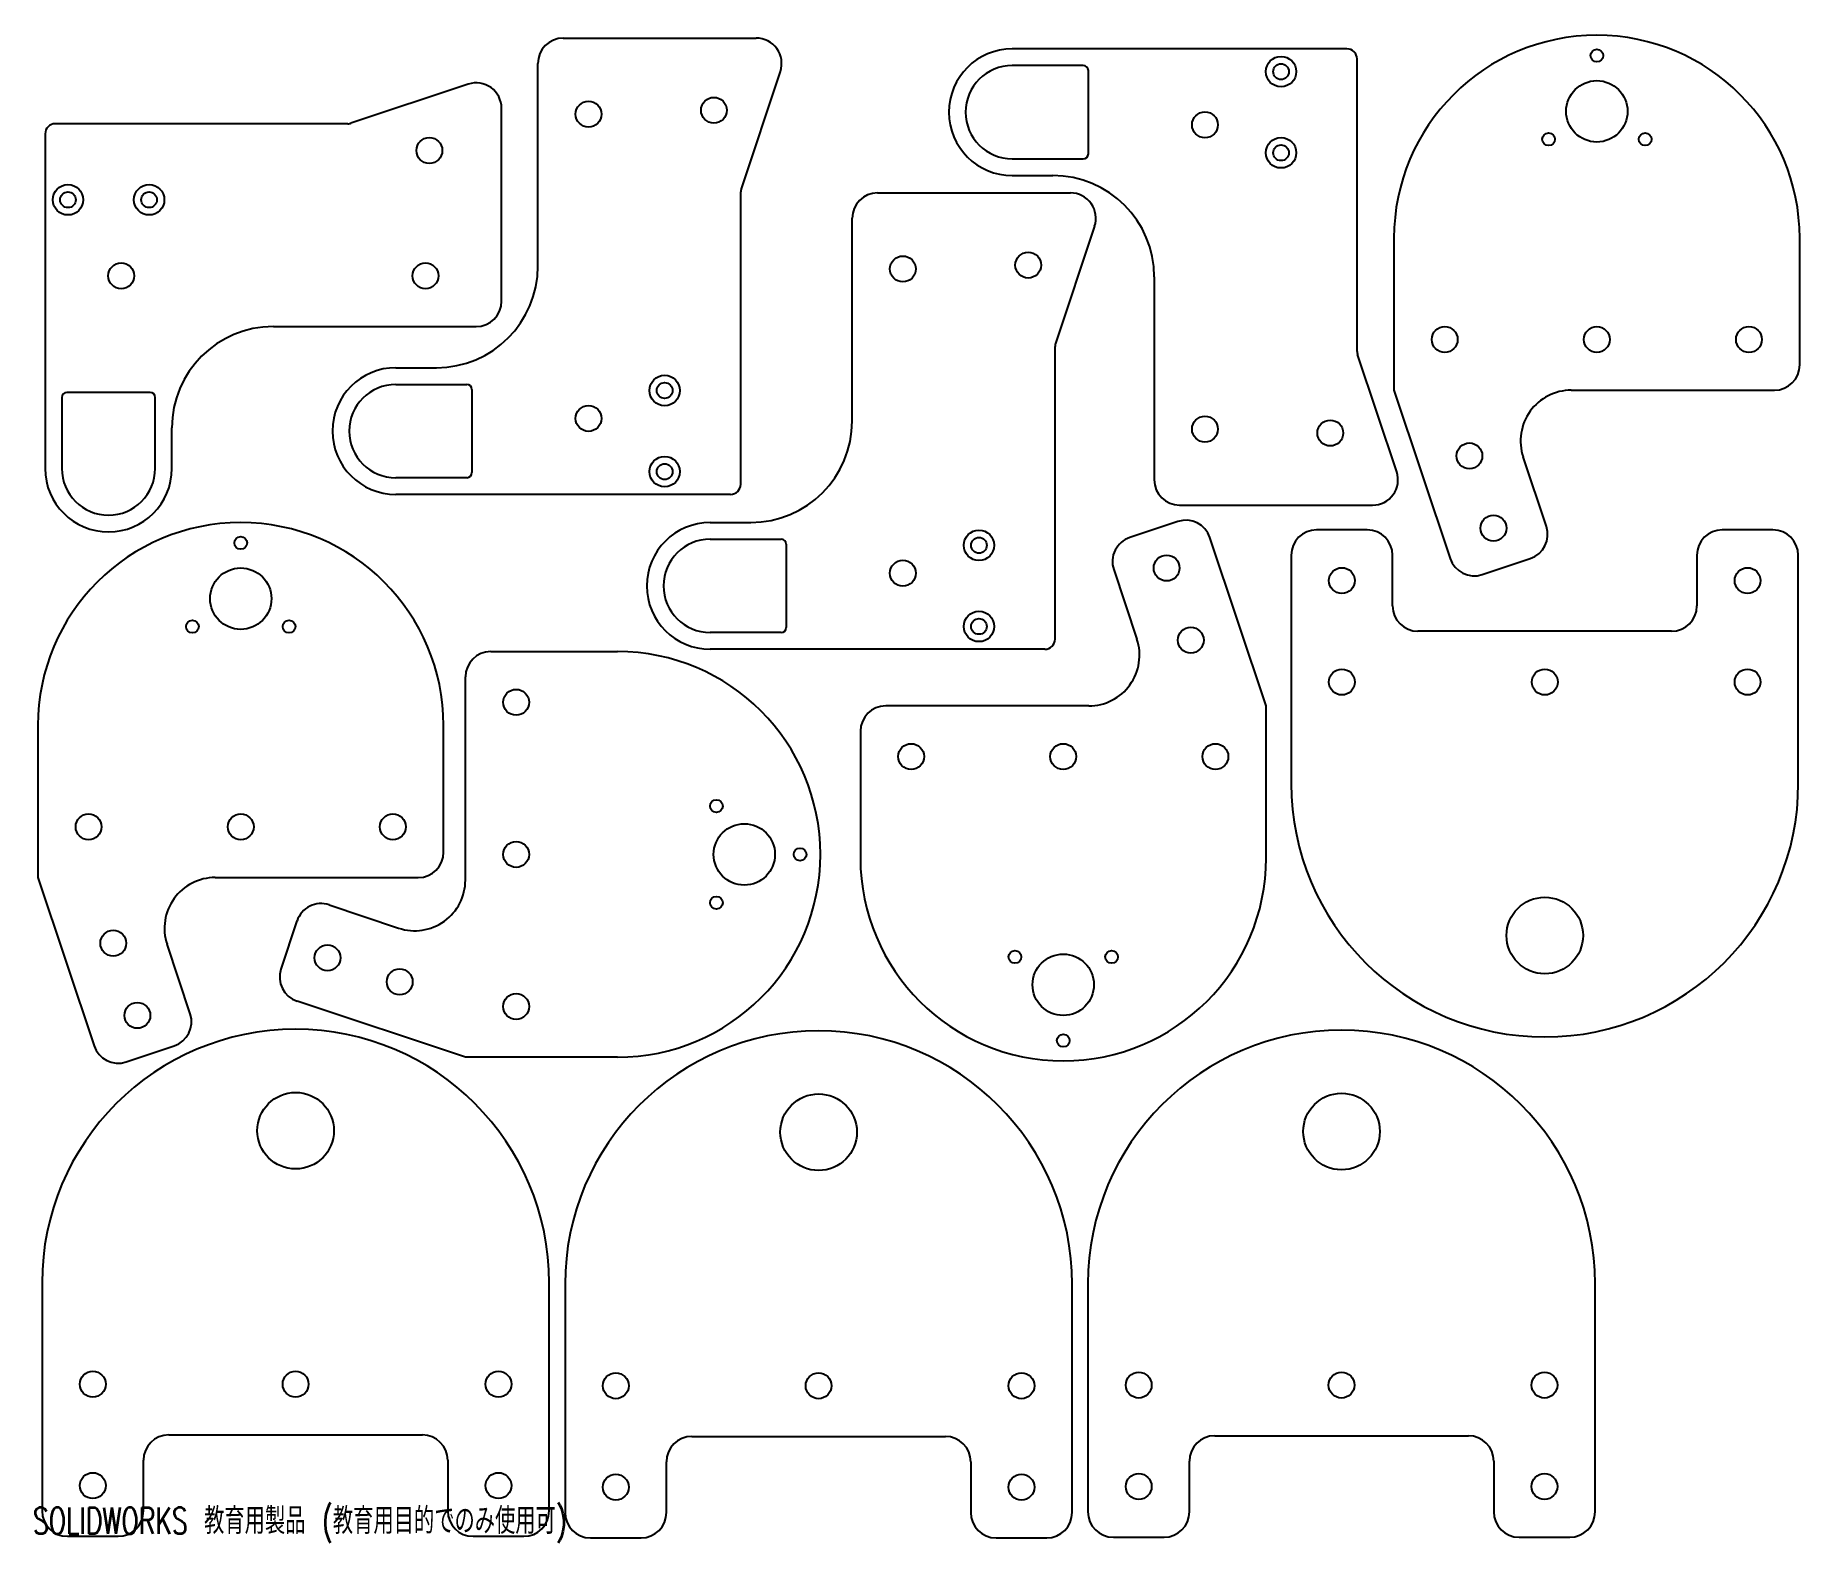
# Model space of a CAD drawing. Header units: millimetres. Extents: x 0 to 348, y 0 to 297.
import ezdxf

# ---------------------------------------------------------------- set-up
doc = ezdxf.new("R2010")
doc.units = ezdxf.units.MM
doc.styles.add('SLDTEXTSTYLE0', font='TXT', dxfattribs={"width": 0.7, "bigfont": 'bigfont'})

msp = doc.modelspace()

# ---------------------------------------------------------------- linework, layer by layer
at = {"color": 7, "linetype": 'Continuous', "lineweight": 25}
for p, q in [((104.57, 296.51), (142.64, 296.51)), ((259.12, 294.4), (193.12, 294.4)), ((261.12, 234.72), (261.12, 292.4)), ((99.57, 251.51), (99.57, 291.51)), ((147.38, 289.92), (139.68, 266.81)), ((207.12, 291.1), (193.12, 291.1)), ((208.12, 273.7), (208.12, 290.1)), ((85.82, 287.43), (62.71, 279.73)), ((92.41, 244.63), (92.41, 282.69)), ((62.08, 279.63), (4.41, 279.63)), ((2.41, 277.63), (2.41, 211.63)), ((193.12, 272.7), (207.12, 272.7)), ((193.12, 269.4), (201.12, 269.4)), ((139.57, 208.51), (139.57, 266.18)), ((166.55, 265.98), (204.61, 265.98)), ((161.55, 220.98), (161.55, 260.98)), ((209.36, 259.4), (201.65, 236.29)), ((268.39, 257.07), (268.39, 227.07)), ((348.39, 232.07), (348.39, 257.07)), ((221.12, 249.4), (221.12, 209.4)), ((47.41, 239.63), (87.41, 239.63)), ((201.55, 177.98), (201.55, 235.66)), ((268.92, 210.98), (261.22, 234.09)), ((71.57, 231.51), (79.57, 231.51)), ((23.11, 226.63), (6.71, 226.63)), ((71.57, 228.21), (85.57, 228.21)), ((86.57, 227.21), (86.57, 210.81)), ((268.39, 227.07), (279.46, 193.87)), ((303.35, 227.07), (343.39, 227.07)), ((5.71, 225.63), (5.71, 211.63)), ((24.11, 211.63), (24.11, 225.63)), ((27.41, 211.63), (27.41, 219.63)), ((298.44, 200.19), (293.86, 213.91)), ((85.57, 209.81), (71.57, 209.81)), ((137.57, 206.51), (71.57, 206.51)), ((226.12, 204.4), (264.18, 204.4)), ((133.55, 200.98), (141.55, 200.98)), ((225.78, 201.17), (216.29, 198.01)), ((263.12, 199.52), (253.12, 199.52)), ((343.12, 199.52), (333.12, 199.52)), ((133.55, 197.68), (147.55, 197.68)), ((148.55, 196.68), (148.55, 180.28)), ((243.17, 164.81), (232.1, 198.01)), ((213.13, 191.69), (217.7, 177.97)), ((248.12, 194.52), (248.12, 149.52)), ((268.12, 184.52), (268.12, 194.52)), ((285.79, 190.7), (295.27, 193.87)), ((328.12, 194.52), (328.12, 184.52)), ((348.12, 149.52), (348.12, 194.52)), ((147.55, 179.28), (133.55, 179.28)), ((323.12, 179.52), (273.12, 179.52)), ((90.28, 175.52), (115.28, 175.52)), ((199.55, 175.98), (133.55, 175.98)), ((85.28, 130.47), (85.28, 170.52)), ((208.21, 164.81), (168.17, 164.81)), ((243.17, 134.81), (243.17, 164.81)), ((0.98, 160.96), (0.98, 130.96)), ((80.98, 135.96), (80.98, 160.96)), ((163.17, 159.81), (163.17, 134.81)), ((0.98, 130.96), (12.05, 97.76)), ((35.94, 130.96), (75.98, 130.96)), ((58.41, 125.56), (72.12, 120.99)), ((48.92, 112.91), (52.08, 122.4)), ((31.02, 104.08), (26.45, 117.8)), ((85.28, 95.52), (52.08, 106.59)), ((18.38, 94.6), (27.86, 97.76)), ((115.28, 95.52), (85.28, 95.52)), ((1.8, 51.03), (1.8, 6.03)), ((101.8, 6.03), (101.8, 51.03)), ((104.93, 50.73), (104.93, 5.73)), ((204.93, 5.73), (204.93, 50.73)), ((208.05, 50.86), (208.05, 5.86)), ((308.05, 5.86), (308.05, 50.86)), ((26.8, 21.03), (76.8, 21.03)), ((129.93, 20.73), (179.93, 20.73)), ((233.05, 20.86), (283.05, 20.86)), ((21.8, 6.03), (21.8, 16.03)), ((81.8, 16.03), (81.8, 6.03)), ((124.93, 5.73), (124.93, 15.73)), ((184.93, 15.73), (184.93, 5.73)), ((228.05, 5.86), (228.05, 15.86)), ((288.05, 15.86), (288.05, 5.86)), ((6.8, 1.03), (16.8, 1.03)), ((86.8, 1.03), (96.8, 1.03)), ((109.93, 0.73), (119.93, 0.73)), ((189.93, 0.73), (199.93, 0.73)), ((213.05, 0.86), (223.05, 0.86)), ((293.05, 0.86), (303.05, 0.86))]:
    msp.add_line(p, q, dxfattribs=at)
for centre, radius in [((246.12, 289.9), 3), ((308.39, 293.07), 1.25), ((246.12, 289.9), 1.55), ((308.39, 282.07), 6.05), ((109.57, 281.51), 2.55), ((134.29, 282.28), 2.55), ((231.12, 279.4), 2.55), ((78.17, 274.34), 2.55), ((246.12, 273.9), 3), ((246.12, 273.9), 1.55), ((298.87, 276.57), 1.25), ((317.92, 276.57), 1.25), ((6.91, 264.63), 3), ((6.91, 264.63), 1.55), ((22.91, 264.63), 3), ((22.91, 264.63), 1.55), ((196.27, 251.75), 2.55), ((17.41, 249.63), 2.55), ((77.41, 249.63), 2.55), ((171.55, 250.98), 2.55), ((278.39, 237.07), 2.55), ((308.39, 237.07), 2.55), ((338.39, 237.07), 2.55), ((124.57, 227.01), 3), ((124.57, 227.01), 1.55), ((109.57, 221.51), 2.55), ((231.12, 219.4), 2.55), ((255.83, 218.63), 2.55), ((283.26, 214.11), 2.55), ((124.57, 211.01), 3), ((124.57, 211.01), 1.55), ((288, 199.87), 2.55), ((186.55, 196.48), 3), ((40.98, 196.96), 1.25), ((186.55, 196.48), 1.55), ((40.98, 185.96), 6.05), ((171.55, 190.98), 2.55), ((223.56, 192), 2.55), ((258.12, 189.52), 2.55), ((338.12, 189.52), 2.55), ((31.46, 180.46), 1.25), ((50.51, 180.46), 1.25), ((186.55, 180.48), 3), ((186.55, 180.48), 1.55), ((228.31, 177.77), 2.55), ((258.12, 169.52), 2.55), ((298.12, 169.52), 2.55), ((338.12, 169.52), 2.55), ((95.28, 165.52), 2.55), ((173.17, 154.81), 2.55), ((203.17, 154.81), 2.55), ((233.17, 154.81), 2.55), ((134.78, 145.05), 1.25), ((10.98, 140.96), 2.55), ((40.98, 140.96), 2.55), ((70.98, 140.96), 2.55), ((140.28, 135.52), 6.05), ((95.28, 135.52), 2.55), ((151.28, 135.52), 1.25), ((134.78, 125.99), 1.25), ((298.12, 119.52), 7.55), ((15.85, 118), 2.55), ((58.09, 115.12), 2.55), ((193.64, 115.31), 1.25), ((203.17, 109.81), 6.05), ((212.7, 115.31), 1.25), ((72.32, 110.38), 2.55), ((95.28, 105.52), 2.55), ((20.59, 103.77), 2.55), ((203.17, 98.81), 1.25), ((51.8, 81.03), 7.55), ((154.93, 80.73), 7.55), ((258.05, 80.86), 7.55), ((11.8, 31.03), 2.55), ((51.8, 31.03), 2.55), ((91.8, 31.03), 2.55), ((114.93, 30.73), 2.55), ((154.93, 30.73), 2.55), ((194.93, 30.73), 2.55), ((218.05, 30.86), 2.55), ((258.05, 30.86), 2.55), ((298.05, 30.86), 2.55), ((11.8, 11.03), 2.55), ((91.8, 11.03), 2.55), ((114.93, 10.73), 2.55), ((194.93, 10.73), 2.55), ((218.05, 10.86), 2.55), ((298.05, 10.86), 2.55)]:
    msp.add_circle(centre, radius, dxfattribs=at)
for centre, radius, start, end in [((104.57, 291.51), 5, 90, 180), ((142.64, 291.51), 5, 341.5651, 90), ((308.39, 257.07), 40, 0, 180), ((193.12, 281.9), 12.5, 90, 270), ((259.12, 292.4), 2, 0, 90), ((193.12, 281.9), 9.2, 90, 270), ((207.12, 290.1), 1, 0, 90), ((87.41, 282.69), 5, 0, 108.4349), ((4.41, 277.63), 2, 90, 180), ((62.08, 281.63), 2, 270, 288.4349), ((207.12, 273.7), 1, 270, 0), ((201.12, 249.4), 20, 0, 90), ((141.57, 266.18), 2, 161.5651, 180), ((166.55, 260.98), 5, 90, 180), ((204.61, 260.98), 5, 341.5651, 90), ((79.57, 251.51), 20, 270, 0), ((87.41, 244.63), 5, 270, 0), ((47.41, 219.63), 20, 90, 180), ((203.55, 235.66), 2, 161.5651, 180), ((263.12, 234.72), 2, 180, 198.4349), ((71.57, 219.01), 12.5, 90, 270), ((343.39, 232.07), 5, 270, 0), ((6.71, 225.63), 1, 90, 180), ((23.11, 225.63), 1, 360, 90), ((71.57, 219.01), 9.2, 90, 270), ((85.57, 227.21), 1, 0, 90), ((303.35, 217.07), 10, 90, 198.4349), ((141.55, 220.98), 20, 270, 0), ((14.91, 211.63), 12.5, 180, 0), ((14.91, 211.63), 9.2, 180, 0), ((85.57, 210.81), 1, 270, 0), ((226.12, 209.4), 5, 180, 270), ((264.18, 209.4), 5, 270, 18.4349), ((137.57, 208.51), 2, 270, 0), ((40.98, 160.96), 40, 0, 180), ((133.55, 188.48), 12.5, 90, 270), ((227.36, 196.43), 5, 18.4349, 108.4349), ((253.12, 194.52), 5, 90, 180), ((263.12, 194.52), 5, 0, 90), ((293.69, 198.61), 5, 288.4349, 18.4349), ((333.12, 194.52), 5, 90, 180), ((343.12, 194.52), 5, 0, 90), ((133.55, 188.48), 9.2, 90, 270), ((147.55, 196.68), 1, 0, 90), ((217.87, 193.27), 5, 108.4349, 198.4349), ((284.21, 195.45), 5, 198.4349, 288.4349), ((273.12, 184.52), 5, 180, 270), ((323.12, 184.52), 5, 270, 0), ((147.55, 180.28), 1, 270, 0), ((199.55, 177.98), 2, 270, 0), ((208.21, 174.81), 10, 270, 18.4349), ((90.28, 170.52), 5, 90, 180), ((115.28, 135.52), 40, 270, 90), ((168.17, 159.81), 5, 90, 180), ((298.12, 149.52), 50, 180, 0), ((75.98, 135.96), 5, 270, 0), ((203.17, 134.81), 40, 180, 0), ((35.94, 120.96), 10, 90, 198.4349), ((75.28, 130.47), 10, 251.5651, 0), ((56.82, 120.82), 5, 71.5651, 161.5651), ((53.66, 111.33), 5, 161.5651, 251.5651), ((51.8, 51.03), 50, 0, 180), ((26.28, 102.5), 5, 288.4349, 18.4349), ((16.79, 99.34), 5, 198.4349, 288.4349), ((154.93, 50.73), 50, 0, 180), ((258.05, 50.86), 50, 0, 180), ((26.8, 16.03), 5, 90, 180), ((76.8, 16.03), 5, 0, 90), ((129.93, 15.73), 5, 90, 180), ((179.93, 15.73), 5, 0, 90), ((233.05, 15.86), 5, 90, 180), ((283.05, 15.86), 5, 0, 90), ((6.8, 6.03), 5, 180, 270), ((16.8, 6.03), 5, 270, 0), ((86.8, 6.03), 5, 180, 270), ((96.8, 6.03), 5, 270, 0), ((109.93, 5.73), 5, 180, 270), ((119.93, 5.73), 5, 270, 0), ((189.93, 5.73), 5, 180, 270), ((199.93, 5.73), 5, 270, 0), ((213.05, 5.86), 5, 180, 270), ((223.05, 5.86), 5, 270, 0), ((293.05, 5.86), 5, 180, 270), ((303.05, 5.86), 5, 270, 0)]:
    msp.add_arc(centre, radius, start, end, dxfattribs=at)

# ---------------------------------------------------------------- texts
at = {"color": 7, "linetype": 'Continuous', "insert": (0, 6.69), "char_height": 5.19, "attachment_point": 1, "style": 'SLDTEXTSTYLE0'}
msp.add_mtext('SOLIDWORKS 教育用製品 (教育用目的でのみ使用可)', dxfattribs=at)

doc.saveas('drawing.dxf')
